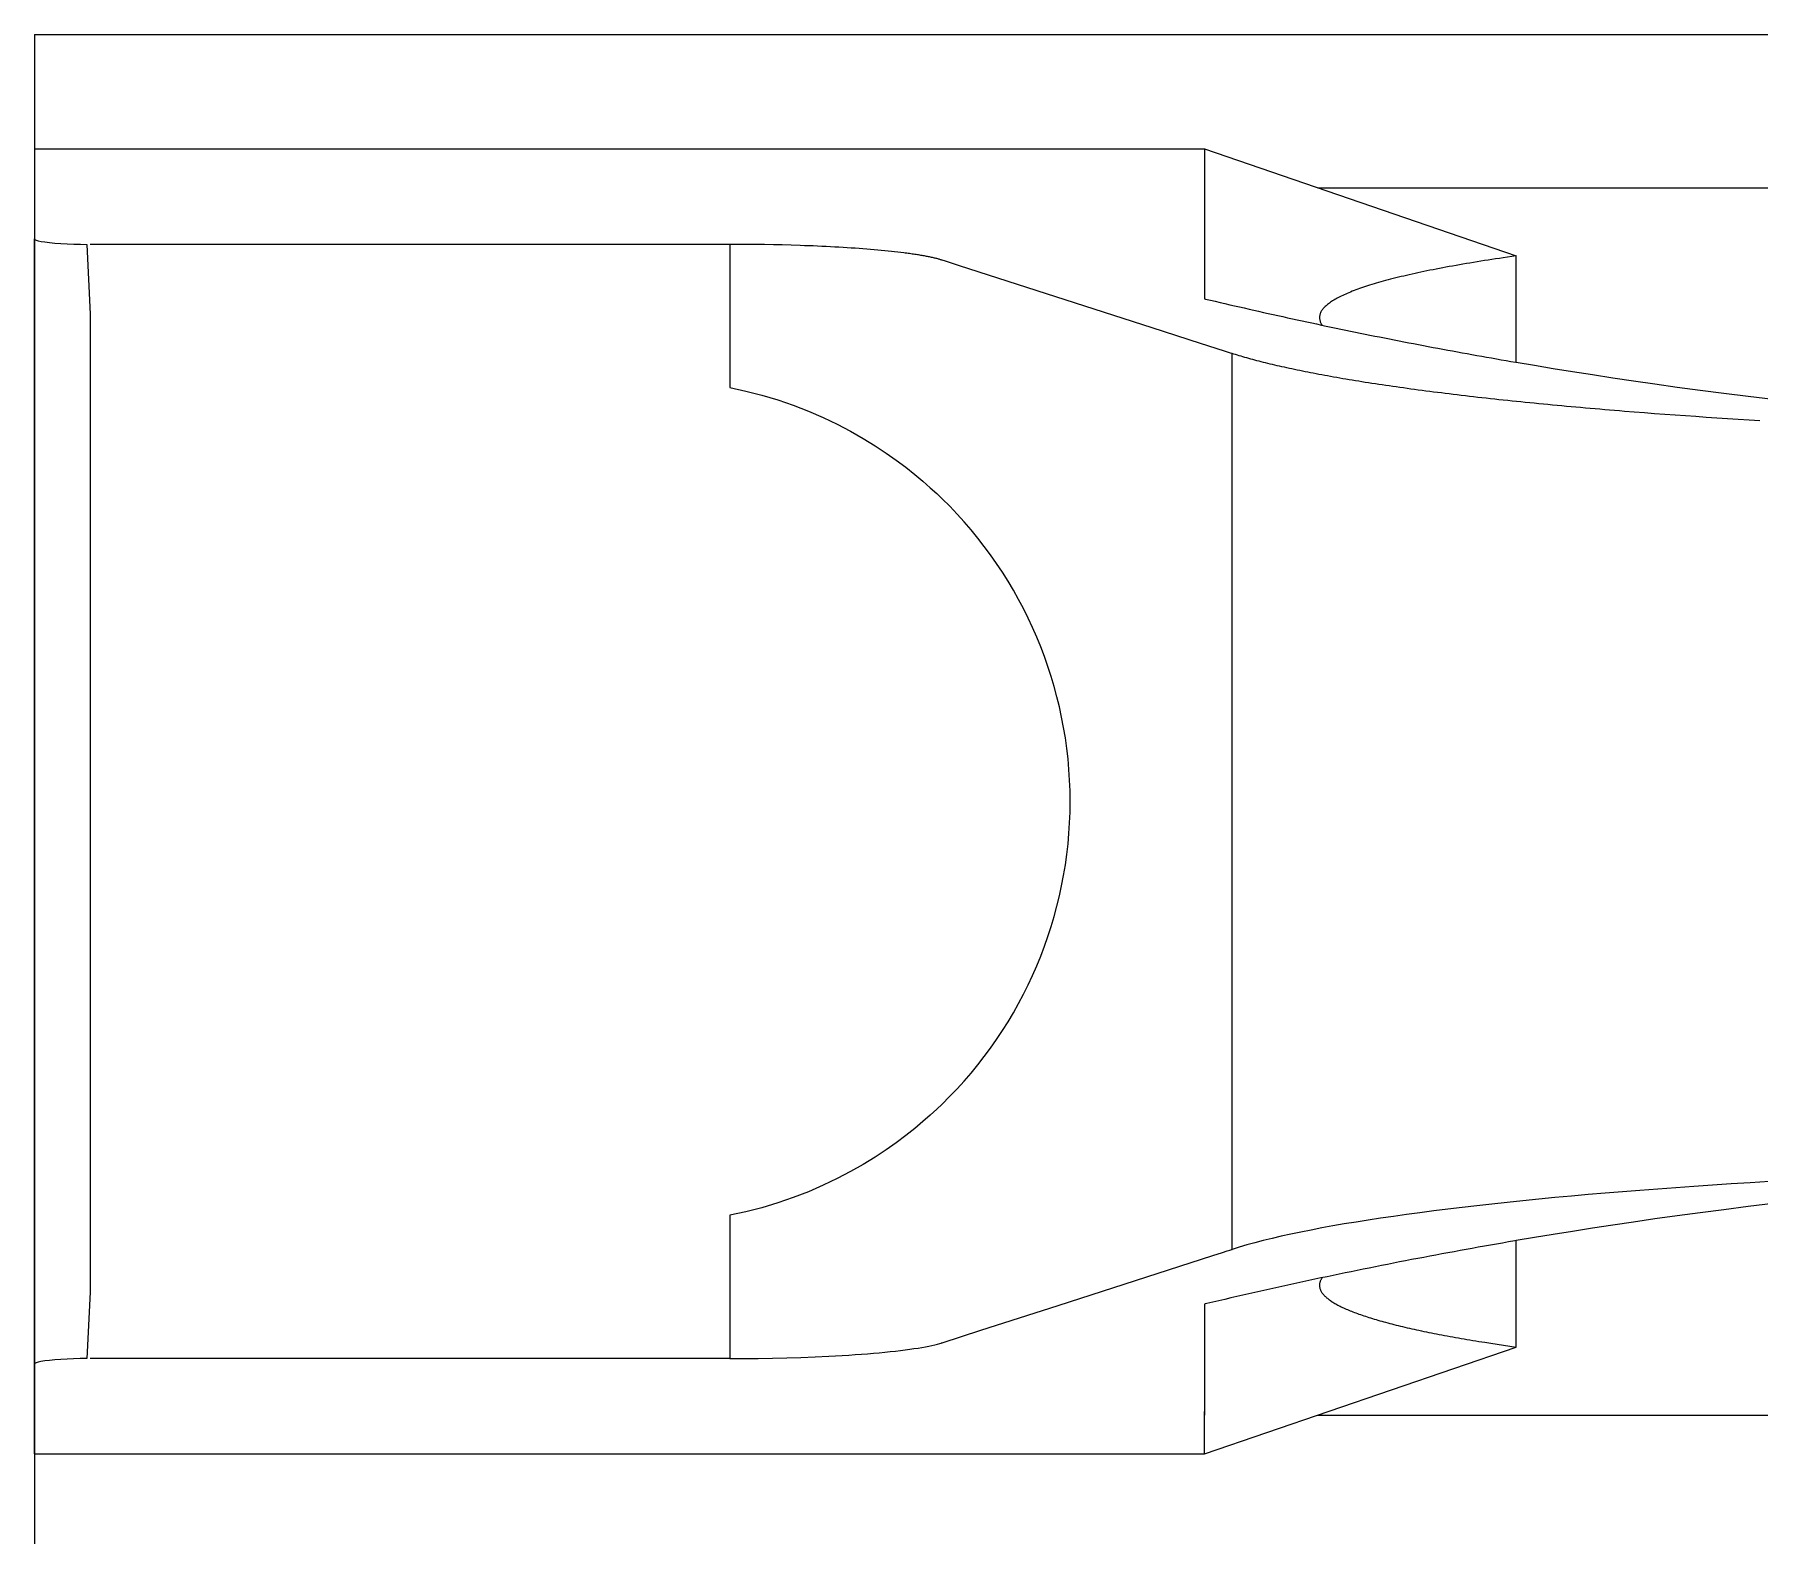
# Model space of a CAD drawing. Header units: millimetres. Extents: x 1269 to 5832, y 527 to 3540.
# Drawn here: x 2143.53 to 2188.5, y 904.75 to 943.89 of the extents above; entities that cross this region are included whole.
import ezdxf

# ---------------------------------------------------------------- set-up
doc = ezdxf.new("R2010")
doc.units = ezdxf.units.MM
doc.linetypes.add('phl_thick', pattern=[0])
for name, color, linetype in [('HIDDEN', 7, 'Continuous'), ('projection', 7, 'Continuous'), ('THICK', 7, 'Continuous')]:
    doc.layers.add(name, color=color, linetype=linetype)

msp = doc.modelspace()

# ---------------------------------------------------------------- linework, layer by layer
for p, q in [((2143.531, 943.894), (2143.531, 903.894)), ((2143.531, 940.91), (2174.031, 940.91)), ((2143.531, 940.91), (2143.531, 938.569)), ((2174.031, 940.91), (2174.031, 939.802)), ((2174.031, 940.91), (2182.161, 938.12)), ((2176.992, 939.894), (2198.031, 939.894)), ((2174.031, 906.878), (2182.161, 909.668)), ((2143.531, 906.878), (2143.531, 909.219)), ((2174.031, 906.878), (2174.031, 907.986)), ((2143.531, 906.878), (2174.031, 906.878))]:
    msp.add_line(p, q)
at = {"layer": 'HIDDEN'}
for p, q in [((2174.031, 939.802), (2174.031, 938.333)), ((2174.031, 938.333), (2174.031, 937.599)), ((2182.161, 936.711), (2182.161, 938.12)), ((2174.031, 937.599), (2174.031, 937.232)), ((2174.031, 937.232), (2174.031, 937.048)), ((2174.031, 937.048), (2174.031, 937.025)), ((2174.031, 937.025), (2174.031, 937.014)), ((2174.031, 937.014), (2174.031, 937.008)), ((2174.031, 937.008), (2174.031, 937.005)), ((2174.031, 937.005), (2174.031, 937.004)), ((2174.031, 937.004), (2174.031, 937.003)), ((2174.031, 937.003), (2174.031, 937.003)), ((2174.031, 937.003), (2174.031, 937.003)), ((2174.031, 937.003), (2174.031, 937.003)), ((2174.031, 937.003), (2174.031, 937.003)), ((2174.031, 937.003), (2174.031, 937.003)), ((2174.031, 937.003), (2174.032, 937.003)), ((2174.032, 937.003), (2174.063, 936.995)), ((2174.063, 936.995), (2174.188, 936.966)), ((2174.188, 936.966), (2174.314, 936.936)), ((2174.314, 936.936), (2174.44, 936.907)), ((2174.44, 936.907), (2174.565, 936.878)), ((2174.565, 936.878), (2174.691, 936.848)), ((2174.691, 936.848), (2174.816, 936.819)), ((2174.816, 936.819), (2174.942, 936.79)), ((2174.942, 936.79), (2175.068, 936.762)), ((2175.068, 936.762), (2175.194, 936.733)), ((2175.194, 936.733), (2175.319, 936.704)), ((2175.319, 936.704), (2175.445, 936.676)), ((2175.445, 936.676), (2175.571, 936.648)), ((2175.571, 936.648), (2175.697, 936.619)), ((2175.697, 936.619), (2175.823, 936.591)), ((2175.823, 936.591), (2175.949, 936.564)), ((2175.949, 936.564), (2176.075, 936.536)), ((2176.075, 936.536), (2176.201, 936.508)), ((2176.201, 936.508), (2176.327, 936.48)), ((2176.327, 936.48), (2176.453, 936.453)), ((2176.453, 936.453), (2176.579, 936.426)), ((2176.579, 936.426), (2176.705, 936.399)), ((2176.705, 936.399), (2176.831, 936.372)), ((2176.831, 936.372), (2176.957, 936.345)), ((2176.957, 936.345), (2177.083, 936.318)), ((2177.083, 936.318), (2177.209, 936.291)), ((2182.161, 936.007), (2182.161, 936.711)), ((2177.209, 936.291), (2177.336, 936.265)), ((2177.336, 936.265), (2177.462, 936.238)), ((2177.462, 936.238), (2177.588, 936.212)), ((2177.588, 936.212), (2177.714, 936.186)), ((2177.714, 936.186), (2177.841, 936.16)), ((2177.841, 936.16), (2177.967, 936.134)), ((2177.967, 936.134), (2178.094, 936.108)), ((2178.094, 936.108), (2178.22, 936.082)), ((2178.22, 936.082), (2178.346, 936.057)), ((2178.346, 936.057), (2178.473, 936.031)), ((2178.473, 936.031), (2178.599, 936.006)), ((2178.599, 936.006), (2178.726, 935.981)), ((2178.726, 935.981), (2178.852, 935.956)), ((2178.852, 935.956), (2178.979, 935.931)), ((2178.979, 935.931), (2179.105, 935.906)), ((2179.105, 935.906), (2179.232, 935.881)), ((2179.232, 935.881), (2179.359, 935.857)), ((2179.359, 935.857), (2179.485, 935.832)), ((2182.161, 935.655), (2182.161, 936.007)), ((2179.485, 935.832), (2179.612, 935.808)), ((2179.612, 935.808), (2179.739, 935.784)), ((2179.739, 935.784), (2179.865, 935.76)), ((2179.865, 935.76), (2179.992, 935.736)), ((2179.992, 935.736), (2180.119, 935.712)), ((2180.119, 935.712), (2180.246, 935.689)), ((2180.246, 935.689), (2180.373, 935.665)), ((2180.373, 935.665), (2180.499, 935.642)), ((2180.499, 935.642), (2180.626, 935.618)), ((2180.626, 935.618), (2180.753, 935.595)), ((2180.753, 935.595), (2180.88, 935.572)), ((2180.88, 935.572), (2181.007, 935.549)), ((2181.007, 935.549), (2181.134, 935.526)), ((2181.134, 935.526), (2181.261, 935.504)), ((2181.261, 935.504), (2181.388, 935.481)), ((2181.388, 935.481), (2181.515, 935.459)), ((2181.515, 935.459), (2181.642, 935.437)), ((2181.642, 935.437), (2181.769, 935.414)), ((2181.769, 935.414), (2181.896, 935.392)), ((2182.161, 935.479), (2182.161, 935.655)), ((2182.161, 935.391), (2182.161, 935.479)), ((2181.896, 935.392), (2182.023, 935.371)), ((2182.023, 935.371), (2182.15, 935.349)), ((2182.15, 935.349), (2182.158, 935.347)), ((2182.158, 935.347), (2182.16, 935.347)), ((2182.16, 935.347), (2182.161, 935.347)), ((2182.161, 935.369), (2182.161, 935.391)), ((2182.161, 935.358), (2182.161, 935.369)), ((2182.161, 935.352), (2182.161, 935.358)), ((2182.161, 935.349), (2182.161, 935.352)), ((2182.161, 935.348), (2182.161, 935.349)), ((2182.161, 935.347), (2182.161, 935.348)), ((2182.161, 935.347), (2182.161, 935.347)), ((2182.161, 935.347), (2182.161, 935.347)), ((2182.161, 935.347), (2182.161, 935.347)), ((2182.161, 935.347), (2182.161, 935.347)), ((2179.907, 912.036), (2179.749, 912.006)), ((2180.065, 912.066), (2179.907, 912.036)), ((2180.222, 912.095), (2180.065, 912.066)), ((2180.381, 912.125), (2180.222, 912.095)), ((2180.539, 912.154), (2180.381, 912.125)), ((2180.697, 912.183), (2180.539, 912.154)), ((2180.855, 912.212), (2180.697, 912.183)), ((2181.013, 912.24), (2180.855, 912.212)), ((2181.171, 912.268), (2181.013, 912.24)), ((2181.329, 912.297), (2181.171, 912.268)), ((2181.488, 912.325), (2181.329, 912.297)), ((2181.646, 912.352), (2181.488, 912.325)), ((2181.804, 912.38), (2181.646, 912.352)), ((2181.963, 912.407), (2181.804, 912.38)), ((2182.121, 912.434), (2181.963, 912.407)), ((2182.161, 912.441), (2182.121, 912.434)), ((2182.161, 912.44), (2182.161, 912.441)), ((2182.161, 912.441), (2182.161, 912.441)), ((2182.161, 912.441), (2182.161, 912.441)), ((2182.161, 912.441), (2182.161, 912.441)), ((2182.161, 912.441), (2182.161, 912.441)), ((2182.161, 912.441), (2182.161, 912.441)), ((2182.161, 912.441), (2182.161, 912.441)), ((2182.161, 912.439), (2182.161, 912.44)), ((2182.161, 912.435), (2182.161, 912.439)), ((2182.161, 912.38), (2182.161, 912.435)), ((2182.161, 912.161), (2182.161, 912.38)), ((2182.161, 910.406), (2182.161, 912.161)), ((2177.699, 911.599), (2177.542, 911.567)), ((2177.857, 911.632), (2177.699, 911.599)), ((2178.014, 911.664), (2177.857, 911.632)), ((2178.172, 911.696), (2178.014, 911.664)), ((2178.329, 911.728), (2178.172, 911.696)), ((2178.487, 911.76), (2178.329, 911.728)), ((2178.644, 911.791), (2178.487, 911.76)), ((2178.802, 911.823), (2178.644, 911.791)), ((2178.96, 911.854), (2178.802, 911.823)), ((2179.117, 911.885), (2178.96, 911.854)), ((2179.275, 911.915), (2179.117, 911.885)), ((2179.433, 911.946), (2179.275, 911.915)), ((2179.591, 911.976), (2179.433, 911.946)), ((2179.749, 912.006), (2179.591, 911.976)), ((2175.5, 911.125), (2175.343, 911.089)), ((2175.657, 911.16), (2175.5, 911.125)), ((2175.813, 911.195), (2175.657, 911.16)), ((2175.97, 911.23), (2175.813, 911.195)), ((2176.127, 911.264), (2175.97, 911.23)), ((2176.284, 911.299), (2176.127, 911.264)), ((2176.441, 911.333), (2176.284, 911.299)), ((2176.598, 911.367), (2176.441, 911.333)), ((2176.756, 911.401), (2176.598, 911.367)), ((2176.913, 911.434), (2176.756, 911.401)), ((2177.07, 911.468), (2176.913, 911.434)), ((2177.227, 911.501), (2177.07, 911.468)), ((2177.384, 911.534), (2177.227, 911.501)), ((2177.542, 911.567), (2177.384, 911.534)), ((2174.032, 910.785), (2174.031, 910.785)), ((2174.031, 910.785), (2174.031, 910.785)), ((2174.031, 910.785), (2174.031, 910.785)), ((2174.031, 910.785), (2174.031, 910.785)), ((2174.031, 910.785), (2174.031, 910.785)), ((2174.031, 910.785), (2174.031, 910.785)), ((2174.031, 910.785), (2174.031, 910.783)), ((2174.031, 910.783), (2174.031, 910.776)), ((2174.031, 910.776), (2174.031, 910.747)), ((2174.031, 910.747), (2174.031, 910.69)), ((2174.031, 910.69), (2174.031, 910.576)), ((2174.051, 910.79), (2174.032, 910.785)), ((2174.09, 910.799), (2174.051, 910.79)), ((2174.247, 910.836), (2174.09, 910.799)), ((2174.403, 910.873), (2174.247, 910.836)), ((2174.56, 910.909), (2174.403, 910.873)), ((2174.716, 910.946), (2174.56, 910.909)), ((2174.873, 910.982), (2174.716, 910.946)), ((2175.03, 911.018), (2174.873, 910.982)), ((2175.186, 911.054), (2175.03, 911.018)), ((2175.343, 911.089), (2175.186, 911.054)), ((2174.031, 910.576), (2174.031, 910.347)), ((2174.031, 910.347), (2174.031, 909.432)), ((2182.161, 909.967), (2182.161, 910.406)), ((2182.161, 909.747), (2182.161, 909.967)), ((2174.031, 909.432), (2174.031, 908.517)), ((2182.152, 909.666), (2182.157, 909.667)), ((2182.157, 909.667), (2182.16, 909.668)), ((2182.16, 909.668), (2182.161, 909.668)), ((2182.161, 909.692), (2182.161, 909.747)), ((2182.161, 909.679), (2182.161, 909.692)), ((2182.161, 909.672), (2182.161, 909.679)), ((2182.161, 909.668), (2182.161, 909.672)), ((2182.161, 909.668), (2182.161, 909.668)), ((2174.031, 908.517), (2174.031, 908.059)), ((2174.031, 908.059), (2174.031, 907.945)), ((2174.031, 907.945), (2174.031, 907.916)), ((2174.031, 907.916), (2174.031, 907.902)), ((2174.031, 907.902), (2174.031, 907.895)), ((2174.031, 907.895), (2174.031, 907.894)), ((2174.031, 907.894), (2174.031, 907.894))]:
    msp.add_line(p, q, dxfattribs=at)
for points in [[(2182.161, 935.347), (2182.636, 935.267), (2183.125, 935.186), (2183.63, 935.105), (2184.147, 935.024), (2184.675, 934.943), (2185.216, 934.863), (2185.776, 934.782), (2186.356, 934.701), (2186.955, 934.62), (2187.573, 934.54), (2188.209, 934.461), (2188.862, 934.382)], [(2188.862, 913.406), (2188.209, 913.328), (2187.573, 913.248), (2186.955, 913.168), (2186.356, 913.087), (2185.776, 913.006), (2185.216, 912.925), (2184.675, 912.845), (2184.147, 912.764), (2183.63, 912.683), (2183.125, 912.602), (2182.636, 912.521), (2182.161, 912.441)]]:
    msp.add_lwpolyline(points, dxfattribs=at)
at = {"layer": 'projection', "color": 7, "linetype": 'phl_thick'}
for p, q in [((2143.531, 943.894), (2198.031, 943.894)), ((2176.992, 907.894), (2189.531, 907.894))]:
    msp.add_line(p, q, dxfattribs=at)
at = {"layer": 'THICK'}
for p, q in [((2182.161, 938.121), (2181.822, 938.072)), ((2179.522, 937.662), (2179.447, 937.646)), ((2179.598, 937.679), (2179.522, 937.662)), ((2179.675, 937.695), (2179.598, 937.679)), ((2179.753, 937.712), (2179.675, 937.695)), ((2179.832, 937.728), (2179.753, 937.712)), ((2179.912, 937.745), (2179.832, 937.728)), ((2179.993, 937.761), (2179.912, 937.745)), ((2180.076, 937.777), (2179.993, 937.761)), ((2180.159, 937.793), (2180.076, 937.777)), ((2180.243, 937.809), (2180.159, 937.793)), ((2180.329, 937.825), (2180.243, 937.809)), ((2180.415, 937.841), (2180.329, 937.825)), ((2180.502, 937.857), (2180.415, 937.841)), ((2180.59, 937.873), (2180.502, 937.857)), ((2180.68, 937.889), (2180.59, 937.873)), ((2180.77, 937.904), (2180.68, 937.889)), ((2180.861, 937.92), (2180.77, 937.904)), ((2180.953, 937.935), (2180.861, 937.92)), ((2181.046, 937.951), (2180.953, 937.935)), ((2181.14, 937.966), (2181.046, 937.951)), ((2181.235, 937.981), (2181.14, 937.966)), ((2181.33, 937.997), (2181.235, 937.981)), ((2181.427, 938.012), (2181.33, 937.997)), ((2181.524, 938.027), (2181.427, 938.012)), ((2181.623, 938.042), (2181.524, 938.027)), ((2181.722, 938.057), (2181.623, 938.042)), ((2181.822, 938.072), (2181.722, 938.057)), ((2177.932, 937.215), (2177.886, 937.197)), ((2177.979, 937.232), (2177.932, 937.215)), ((2178.027, 937.25), (2177.979, 937.232)), ((2178.076, 937.268), (2178.027, 937.25)), ((2178.126, 937.285), (2178.076, 937.268)), ((2178.178, 937.303), (2178.126, 937.285)), ((2178.231, 937.32), (2178.178, 937.303)), ((2178.284, 937.338), (2178.231, 937.32)), ((2178.339, 937.355), (2178.284, 937.338)), ((2178.396, 937.373), (2178.339, 937.355)), ((2178.453, 937.39), (2178.396, 937.373)), ((2178.511, 937.408), (2178.453, 937.39)), ((2178.571, 937.425), (2178.511, 937.408)), ((2178.631, 937.442), (2178.571, 937.425)), ((2178.693, 937.459), (2178.631, 937.442)), ((2178.756, 937.477), (2178.693, 937.459)), ((2178.82, 937.494), (2178.756, 937.477)), ((2178.886, 937.511), (2178.82, 937.494)), ((2178.952, 937.528), (2178.886, 937.511)), ((2179.019, 937.545), (2178.952, 937.528)), ((2179.088, 937.562), (2179.019, 937.545)), ((2179.157, 937.579), (2179.088, 937.562)), ((2179.228, 937.596), (2179.157, 937.579)), ((2179.3, 937.612), (2179.228, 937.596)), ((2179.373, 937.629), (2179.3, 937.612)), ((2179.447, 937.646), (2179.373, 937.629)), ((2177.147, 936.766), (2177.131, 936.748)), ((2177.164, 936.784), (2177.147, 936.766)), ((2177.182, 936.802), (2177.164, 936.784)), ((2177.202, 936.82), (2177.182, 936.802)), ((2177.222, 936.838), (2177.202, 936.82)), ((2177.244, 936.856), (2177.222, 936.838)), ((2177.267, 936.874), (2177.244, 936.856)), ((2177.292, 936.892), (2177.267, 936.874)), ((2177.317, 936.91), (2177.292, 936.892)), ((2177.344, 936.928), (2177.317, 936.91)), ((2177.372, 936.946), (2177.344, 936.928)), ((2177.401, 936.964), (2177.372, 936.946)), ((2177.431, 936.982), (2177.401, 936.964)), ((2177.462, 937), (2177.431, 936.982)), ((2177.495, 937.018), (2177.462, 937)), ((2177.529, 937.036), (2177.495, 937.018)), ((2177.564, 937.054), (2177.529, 937.036)), ((2177.6, 937.072), (2177.564, 937.054)), ((2177.637, 937.09), (2177.6, 937.072)), ((2177.676, 937.108), (2177.637, 937.09)), ((2177.716, 937.126), (2177.676, 937.108)), ((2177.756, 937.143), (2177.716, 937.126)), ((2177.799, 937.161), (2177.756, 937.143)), ((2177.842, 937.179), (2177.799, 937.161)), ((2177.886, 937.197), (2177.842, 937.179)), ((2177.032, 936.532), (2177.031, 936.514)), ((2177.031, 936.514), (2177.032, 936.496)), ((2177.034, 936.55), (2177.032, 936.532)), ((2177.032, 936.496), (2177.033, 936.478)), ((2177.033, 936.478), (2177.036, 936.459)), ((2177.037, 936.568), (2177.034, 936.55)), ((2177.036, 936.459), (2177.04, 936.441)), ((2177.041, 936.586), (2177.037, 936.568)), ((2177.04, 936.441), (2177.045, 936.423)), ((2177.046, 936.604), (2177.041, 936.586)), ((2177.045, 936.423), (2177.052, 936.405)), ((2177.053, 936.622), (2177.046, 936.604)), ((2177.052, 936.405), (2177.059, 936.387)), ((2177.06, 936.64), (2177.053, 936.622)), ((2177.059, 936.387), (2177.068, 936.368)), ((2177.069, 936.658), (2177.06, 936.64)), ((2177.068, 936.368), (2177.078, 936.35)), ((2177.079, 936.676), (2177.069, 936.658)), ((2177.078, 936.35), (2177.089, 936.332)), ((2177.09, 936.694), (2177.079, 936.676)), ((2177.089, 936.332), (2177.102, 936.314)), ((2177.103, 936.712), (2177.09, 936.694)), ((2177.116, 936.73), (2177.103, 936.712)), ((2177.131, 936.748), (2177.116, 936.73))]:
    msp.add_line(p, q, dxfattribs=at)
msp.add_lwpolyline([(2143.531, 909.219), (2143.531, 912.9), (2143.531, 916.581), (2143.531, 920.261), (2143.531, 923.942), (2143.531, 927.622), (2143.531, 931.303), (2143.531, 934.983), (2143.531, 938.568), (2143.541, 938.551), (2143.572, 938.534), (2143.626, 938.516), (2143.703, 938.499), (2143.803, 938.483), (2143.924, 938.468), (2144.064, 938.455), (2144.219, 938.443), (2144.385, 938.434), (2144.556, 938.428), (2144.728, 938.424), (2144.898, 938.422), (2144.981, 936.6), (2144.981, 932.956), (2144.981, 929.312), (2144.981, 925.669), (2144.981, 922.025), (2144.981, 918.382), (2144.981, 914.738), (2144.981, 911.094), (2144.894, 909.366), (2144.724, 909.364), (2144.551, 909.36), (2144.38, 909.354), (2144.215, 909.345), (2144.06, 909.333), (2143.921, 909.32), (2143.8, 909.305), (2143.7, 909.289), (2143.624, 909.271), (2143.571, 909.254), (2143.541, 909.236)], close=True, dxfattribs=at)
for points in [[(2188.514, 933.822), (2188.231, 933.839), (2187.95, 933.856), (2187.67, 933.874), (2187.392, 933.892), (2187.116, 933.91), (2186.842, 933.929), (2186.57, 933.948), (2186.3, 933.967), (2186.031, 933.986), (2185.765, 934.006), (2185.501, 934.026), (2185.239, 934.046), (2184.98, 934.067), (2184.851, 934.078), (2184.722, 934.088), (2184.594, 934.099), (2184.467, 934.109), (2184.34, 934.12), (2184.214, 934.131), (2184.089, 934.142), (2183.964, 934.152), (2183.84, 934.163), (2183.716, 934.174), (2183.593, 934.185), (2183.47, 934.197), (2183.349, 934.208), (2183.227, 934.219), (2183.107, 934.231), (2182.987, 934.242), (2182.867, 934.253), (2182.749, 934.265), (2182.631, 934.276), (2182.513, 934.288), (2182.397, 934.3), (2182.281, 934.312), (2182.165, 934.323), (2182.051, 934.335), (2181.937, 934.347), (2181.823, 934.359), (2181.711, 934.371), (2181.599, 934.383), (2181.488, 934.396), (2181.377, 934.408), (2181.267, 934.42), (2181.158, 934.432), (2181.049, 934.445), (2180.942, 934.457), (2180.835, 934.47), (2180.728, 934.482), (2180.623, 934.495), (2180.518, 934.507), (2180.414, 934.52), (2180.31, 934.533), (2180.208, 934.546), (2180.106, 934.558), (2180.004, 934.571), (2179.904, 934.584), (2179.804, 934.597), (2179.705, 934.61), (2179.607, 934.623), (2179.509, 934.636), (2179.413, 934.649), (2179.317, 934.662), (2179.221, 934.676), (2179.127, 934.689), (2179.033, 934.702), (2178.94, 934.715), (2178.848, 934.729), (2178.757, 934.742), (2178.666, 934.756), (2178.576, 934.769), (2178.487, 934.783), (2178.399, 934.796), (2178.311, 934.81), (2178.225, 934.823), (2178.139, 934.837), (2178.053, 934.851), (2177.969, 934.864), (2177.885, 934.878), (2177.802, 934.892), (2177.72, 934.905), (2177.639, 934.919), (2177.559, 934.933), (2177.479, 934.947), (2177.4, 934.961), (2177.322, 934.975), (2177.244, 934.989), (2177.168, 935.003), (2177.092, 935.017), (2177.017, 935.031), (2176.943, 935.045), (2176.87, 935.059), (2176.797, 935.073), (2176.725, 935.087), (2176.654, 935.101), (2176.584, 935.115), (2176.515, 935.129), (2176.446, 935.144), (2176.378, 935.158), (2176.311, 935.172), (2176.245, 935.186), (2176.179, 935.2), (2176.115, 935.215), (2176.051, 935.229), (2175.988, 935.243), (2175.925, 935.258), (2175.864, 935.272), (2175.803, 935.286), (2175.743, 935.301), (2175.684, 935.315), (2175.626, 935.329), (2175.568, 935.344), (2175.511, 935.358), (2175.455, 935.372), (2175.4, 935.387), (2175.346, 935.401), (2175.292, 935.416), (2175.239, 935.43), (2175.187, 935.444), (2175.136, 935.459), (2175.085, 935.473), (2175.035, 935.488), (2174.986, 935.502), (2174.938, 935.516), (2174.891, 935.531), (2174.844, 935.545), (2174.798, 935.56), (2174.753, 935.574), (2174.713, 935.587), (2174.557, 935.637), (2173.929, 935.84), (2172.673, 936.244), (2170.161, 937.053), (2167.649, 937.862), (2167.335, 937.963), (2167.257, 937.989), (2167.218, 938.001), (2167.198, 938.008), (2167.193, 938.009), (2167.192, 938.01), (2167.192, 938.01), (2167.191, 938.01), (2167.189, 938.01), (2167.172, 938.016), (2167.154, 938.021), (2167.136, 938.027), (2167.117, 938.032), (2167.097, 938.038), (2167.077, 938.043), (2167.056, 938.049), (2167.035, 938.054), (2167.013, 938.059), (2166.99, 938.065), (2166.967, 938.07), (2166.943, 938.076), (2166.919, 938.081), (2166.894, 938.086), (2166.868, 938.092), (2166.842, 938.097), (2166.815, 938.103), (2166.788, 938.108), (2166.76, 938.113), (2166.731, 938.118), (2166.702, 938.124), (2166.672, 938.129), (2166.642, 938.134), (2166.611, 938.139), (2166.579, 938.145), (2166.547, 938.15), (2166.514, 938.155), (2166.481, 938.16), (2166.447, 938.165), (2166.413, 938.17), (2166.378, 938.175), (2166.342, 938.18), (2166.306, 938.185), (2166.269, 938.19), (2166.232, 938.195), (2166.194, 938.2), (2166.116, 938.21), (2166.036, 938.219), (2165.955, 938.228), (2165.871, 938.238), (2165.784, 938.247), (2165.696, 938.255), (2165.606, 938.264), (2165.514, 938.273), (2165.42, 938.281), (2165.325, 938.289), (2165.227, 938.297), (2165.128, 938.305), (2165.028, 938.312), (2164.925, 938.319), (2164.822, 938.326), (2164.717, 938.333), (2164.61, 938.34), (2164.502, 938.346), (2164.394, 938.352), (2164.284, 938.358), (2164.173, 938.363), (2164.061, 938.369), (2163.948, 938.374), (2163.835, 938.379), (2163.721, 938.383), (2163.606, 938.387), (2163.491, 938.391), (2163.259, 938.399), (2163.027, 938.405), (2162.794, 938.41), (2162.561, 938.414), (2162.329, 938.418), (2162.098, 938.42), (2161.984, 938.421), (2161.87, 938.421), (2161.756, 938.421), (2161.7, 938.421), (2161.671, 938.421), (2161.664, 938.421), (2161.661, 938.421), (2161.65, 938.421), (2161.607, 938.421), (2156.065, 938.421), (2144.981, 938.421)], [(2161.661, 938.421), (2161.661, 934.686)], [(2161.661, 913.102), (2161.661, 911.111), (2161.661, 910.115), (2161.661, 909.617), (2161.661, 909.368), (2161.75, 909.367), (2161.841, 909.367), (2162.024, 909.368), (2162.394, 909.371), (2162.767, 909.378), (2163.141, 909.386), (2163.513, 909.398), (2163.88, 909.412), (2164.24, 909.428), (2164.59, 909.447), (2164.761, 909.458), (2164.928, 909.469), (2165.091, 909.481), (2165.25, 909.493), (2165.405, 909.506), (2165.555, 909.519), (2165.701, 909.533), (2165.841, 909.547), (2165.976, 909.562), (2166.105, 909.577), (2166.229, 909.593), (2166.347, 909.609), (2166.459, 909.625), (2166.565, 909.641), (2166.665, 909.658), (2166.759, 909.675), (2166.847, 909.692), (2166.928, 909.709), (2167.004, 909.727), (2167.073, 909.744), (2167.136, 909.762), (2167.166, 909.77), (2167.18, 909.775), (2167.187, 909.777), (2167.19, 909.778), (2167.192, 909.778), (2167.197, 909.78), (2168.205, 910.105), (2170.22, 910.754), (2174.25, 912.052), (2174.502, 912.133), (2174.628, 912.174), (2174.691, 912.194), (2174.723, 912.204), (2174.738, 912.209), (2174.746, 912.212), (2174.75, 912.213), (2174.752, 912.215), (2174.752, 912.221), (2174.752, 913.778), (2174.752, 916.892), (2174.752, 923.119), (2174.752, 935.574)], [(2161.661, 934.686), (2162.076, 934.595), (2162.493, 934.488), (2162.906, 934.364), (2163.312, 934.224), (2163.708, 934.07), (2164.091, 933.904), (2164.458, 933.729), (2164.808, 933.546), (2165.138, 933.358), (2165.446, 933.168), (2165.731, 932.98), (2165.995, 932.795), (2166.244, 932.608), (2166.478, 932.423), (2166.692, 932.244), (2166.884, 932.075), (2167.052, 931.922), (2167.192, 931.787)], [(2167.192, 916.001), (2167.052, 915.867), (2166.884, 915.713), (2166.692, 915.545), (2166.478, 915.366), (2166.244, 915.18), (2165.995, 914.993), (2165.731, 914.808), (2165.446, 914.62), (2165.138, 914.43), (2164.808, 914.243), (2164.458, 914.06), (2164.091, 913.884), (2163.708, 913.718), (2163.312, 913.564), (2162.906, 913.425), (2162.493, 913.3), (2162.076, 913.193), (2161.661, 913.102)], [(2177.102, 911.474), (2177.091, 911.459), (2177.082, 911.444), (2177.073, 911.429), (2177.065, 911.415), (2177.058, 911.4), (2177.052, 911.385), (2177.047, 911.37), (2177.042, 911.355), (2177.038, 911.34), (2177.035, 911.325), (2177.033, 911.31), (2177.032, 911.295), (2177.031, 911.28), (2177.031, 911.265), (2177.032, 911.25), (2177.034, 911.236), (2177.037, 911.221), (2177.04, 911.206), (2177.044, 911.191), (2177.049, 911.176), (2177.055, 911.162), (2177.061, 911.147), (2177.068, 911.132), (2177.076, 911.117), (2177.085, 911.102), (2177.095, 911.087), (2177.105, 911.073), (2177.117, 911.058), (2177.129, 911.043), (2177.142, 911.028), (2177.155, 911.013), (2177.17, 910.998), (2177.185, 910.984), (2177.201, 910.969), (2177.218, 910.954), (2177.236, 910.939), (2177.254, 910.924), (2177.274, 910.909), (2177.294, 910.894), (2177.315, 910.88), (2177.337, 910.865), (2177.359, 910.85), (2177.382, 910.835), (2177.407, 910.82), (2177.432, 910.806), (2177.457, 910.791), (2177.484, 910.776), (2177.511, 910.761), (2177.54, 910.746), (2177.569, 910.732), (2177.598, 910.717), (2177.629, 910.702), (2177.661, 910.687), (2177.693, 910.673), (2177.726, 910.658), (2177.76, 910.643), (2177.794, 910.629), (2177.83, 910.614), (2177.866, 910.599), (2177.903, 910.585), (2177.941, 910.57), (2177.98, 910.556), (2178.019, 910.541), (2178.059, 910.527), (2178.1, 910.512), (2178.142, 910.498), (2178.185, 910.483), (2178.228, 910.469), (2178.272, 910.454), (2178.317, 910.44), (2178.363, 910.426), (2178.409, 910.411), (2178.457, 910.397), (2178.505, 910.383), (2178.553, 910.368), (2178.603, 910.354), (2178.653, 910.34), (2178.705, 910.326), (2178.756, 910.312), (2178.809, 910.297), (2178.862, 910.283), (2178.917, 910.269), (2178.972, 910.255), (2179.027, 910.241), (2179.084, 910.227), (2179.141, 910.214), (2179.199, 910.2), (2179.257, 910.186), (2179.317, 910.172), (2179.377, 910.158), (2179.437, 910.144), (2179.499, 910.131), (2179.561, 910.117), (2179.624, 910.104), (2179.688, 910.09), (2179.752, 910.076), (2179.817, 910.063), (2179.883, 910.049), (2179.949, 910.036), (2180.017, 910.023), (2180.084, 910.009), (2180.153, 909.996), (2180.222, 909.983), (2180.292, 909.97), (2180.363, 909.957), (2180.434, 909.943), (2180.506, 909.93), (2180.578, 909.917), (2180.652, 909.904), (2180.725, 909.892), (2180.8, 909.879), (2180.875, 909.866), (2180.951, 909.853), (2181.027, 909.84), (2181.104, 909.828), (2181.182, 909.815), (2181.26, 909.803), (2181.339, 909.79), (2181.499, 909.765), (2181.661, 909.741), (2181.825, 909.716), (2181.992, 909.692), (2182.161, 909.668)], [(2161.661, 909.367), (2144.981, 909.367)]]:
    msp.add_lwpolyline(points, dxfattribs=at)
for centre, major_axis, ratio, start_param, end_param in [((2159.531, 923.894), (-11, 0), 1, 2.341287, 3.941898), ((2204.031, 911.276), (-30.7, 0), 0.101562, -1.530624, -0.305433)]:
    msp.add_ellipse(centre, major_axis=major_axis, ratio=ratio, start_param=start_param, end_param=end_param, dxfattribs=at)

doc.saveas('drawing.dxf')
